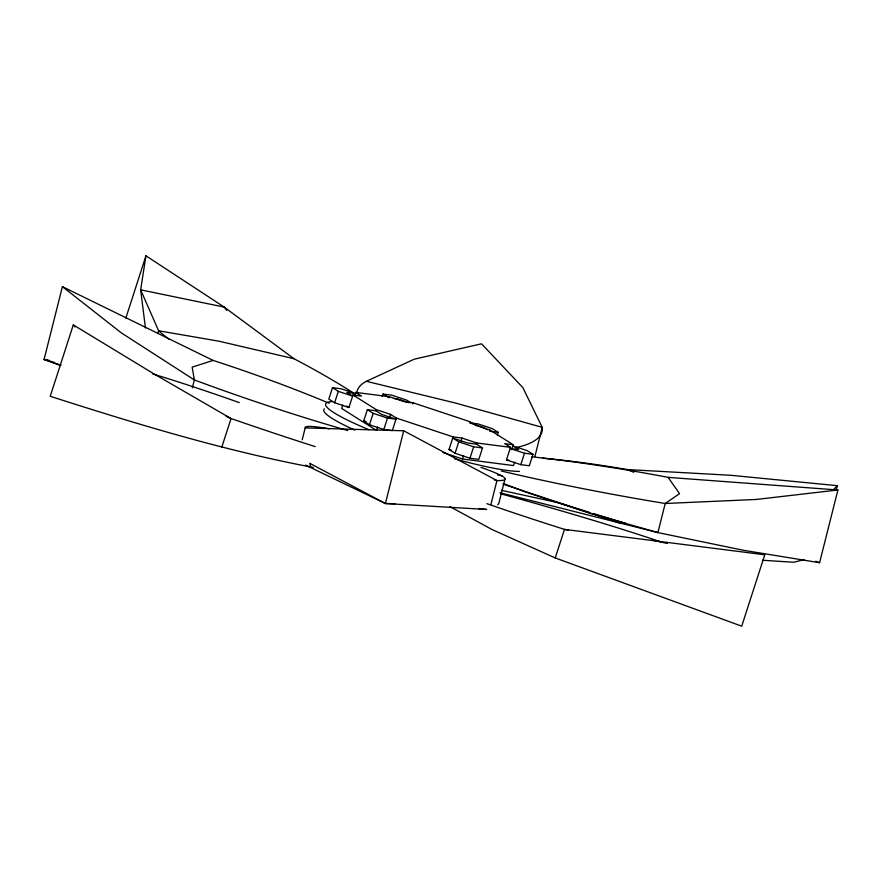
<?xml version="1.0" encoding="UTF-8"?>
<svg xmlns="http://www.w3.org/2000/svg" width="882" height="882" viewBox="0 0 882 882"><rect width="100%" height="100%" fill="white"/><g stroke="black" fill="none" stroke-linecap="round" stroke-linejoin="round"><path stroke-width="1.32" d="M355.126 394.067A353.473 71.1 20.1 0 0 293.96 358.709L224.215 307.09L145.949 255.813L140.646 289.847L145.453 328.005M60.571 365.611L44.1 359.393L62.402 286.65L213.124 360.418A252.638 39.591 18.8 0 1 329.195 403.25M192.353 387.86L194.349 379.922L192.166 367.144L213.124 360.418M302.206 439.798L305.205 427.902L403.713 430.78L496.941 480.558L490.954 504.361M478.683 508.528L486.732 509.476L385.423 503.523L403.713 430.78M534.922 456.446L542.232 427.351L522.861 387.617L481.539 343.804L414.253 359.195L366.35 381.311A252.638 53.593 15.1 0 0 356.78 393.163M499.984 492.773L657.895 532.596L743.46 550.28L819.598 562.716L837.9 489.984L668.137 477.382A258.492 37.386 9.2 0 0 531.879 456.788M505.077 478.75L499.499 500.645A271.623 43.13 14.6 0 1 497.691 504.835M315.205 446.612A353.473 19.228 20.6 0 1 231.04 418.542L153.964 373.891L73.294 324.896L50.23 396.305C136.743 424.022 223.962 450.614 313.33 467.449M125.828 318.126L145.949 255.813M157.779 333.374L158.617 330.772L140.646 289.847L224.215 307.09L226.707 310.387M221.812 447.097L231.04 418.542L226.079 416.304M332.503 387.672L338.313 391.343L352.635 396.095L346.824 392.435L355.336 393.526L341.014 388.764L332.503 387.672L328.81 399.094L334.62 402.765L348.941 407.528L352.998 394.96L361.51 396.051L355.7 392.391L354.52 396.073M334.62 402.765L338.313 391.343M342.767 405.003L341.654 408.432L375.357 429.688M352.998 394.96L376.239 409.623L390.561 414.386L396.371 418.046L392.314 430.614L383.802 429.523L369.481 424.76L363.671 421.089L367.353 409.667L375.875 410.758L381.685 414.43L396.007 419.193L387.496 418.09L373.163 413.327L367.353 409.667M369.481 424.76L373.163 413.327M375.875 410.758L376.239 409.623M382.182 396.591L382.997 394.056L391.851 395.191L406.756 400.152L410.78 402.688M376.515 430.427L377.617 426.998M389.05 397.87L389.414 396.724L404.309 401.674L413.162 402.82L469.874 421.673L475.685 425.345L490.017 430.096L513.247 444.76L511.648 449.71M383.802 429.523L387.496 418.09M389.348 418.156L390.561 414.386M412.798 403.956L413.162 402.82M482.509 447.946L473.656 446.81L458.761 441.86L452.72 438.045L467.614 442.996L476.467 444.142L482.509 447.946L478.816 459.379L469.963 458.232L455.068 453.282L449.026 449.467L453.094 436.899L461.947 438.045L476.842 442.996L510.546 447.339L506.488 459.897L520.81 464.66L529.321 465.762L533.015 454.329L527.204 450.669L512.883 445.906L518.693 449.577L510.182 448.475L524.503 453.238L533.015 454.329M455.068 453.282L458.761 441.86M460.724 441.816L461.947 438.045M469.874 421.673L469.511 422.82L478.022 423.911L492.343 428.674L498.154 432.334L497.338 434.881M442.918 452.499L462.455 458.993L463.557 455.564M469.963 458.232L473.656 446.81M476.467 444.142L476.842 442.996M489.642 431.243L490.017 430.096M514.636 462.146L513.522 465.564L462.455 458.993M520.81 464.66L524.503 453.238M555.241 557.953L564.469 529.387L764.782 554.778L741.718 626.187L555.241 557.953L491.958 529.498L450.085 506.687M836.18 489.587L837.448 485.695L730.814 475.288L627.389 469.555A353.473 69.05 15.1 0 0 542.684 458.232M833.534 489.51L837.448 485.695M803.998 559.684L793.613 562.264L762.401 560.235M837.9 489.984L756.414 499.444L665.215 503.501A272.373 27.221 9.8 0 1 501.373 471.01M305.503 465.079L385.423 503.523L394.916 503.71M355.7 392.391L389.414 396.724M394.1 398.521L397.903 399.006L409.072 402.721M490.855 431.397L498.154 432.334M363.671 421.089L366.096 421.409M513.247 444.76L504.736 443.668L510.546 447.339M506.488 459.897L508.925 460.217M503.115 484.119L619.969 523.037L626.055 523.511L594.446 513.842M54.651 362.568L44.1 359.393L60.99 365.258M44.1 359.393L49.491 360.429M501.472 490.348L557.567 502.564L589.176 512.233M293.96 358.709L219.133 341.235L158.617 330.772A353.473 60.88 22 0 0 168.771 339.118M366.35 381.311L455.531 403.052L542.232 427.351A252.638 52.777 12.5 0 1 515.992 447.626M568.416 530.369L564.469 529.387A353.473 17.188 15.7 0 1 486.919 503.655M494.284 479.874L496.941 480.558A272.373 13.892 13.1 0 0 480.977 467.394M470.812 423.25L483.832 427.583L487.316 429.777M396.371 418.046L453.094 436.899M449.026 449.467L451.518 450.294M503.313 483.523L525.385 491.969L589.76 513.159L657.895 532.596L665.215 503.501L679.548 493.644L668.137 477.382M815.784 561.239L819.598 562.716M627.389 469.555L633.706 472.256M385.423 503.523L309.692 463.271L310.673 466.997M382.997 394.056L388.036 397.231M346.615 406.062L348.941 407.528M62.402 286.65L121.308 332.867L194.349 379.922A252.638 28.522 19 0 0 347.662 430.515M73.294 324.896L74.981 326.913M305.205 427.902A258.492 12.569 15.7 0 1 329.273 428.773M500.8 493.81A376.151 31.124 14 0 1 661.798 542.198M152.652 373.935A353.473 30.936 22.3 0 1 239.276 402.6M667.354 543.499A374.938 46.989 17.9 0 1 651.688 539.872M519.443 471.374A105.895 13.274 17.9 0 1 454.682 458.816M369.062 429.732A105.895 13.274 17.9 0 1 332.393 401.586M502.475 475.762A105.895 13.274 17.9 0 1 497.459 474.946M354.862 430.129A105.895 13.274 17.9 0 1 324.311 408.851"/></g></svg>
